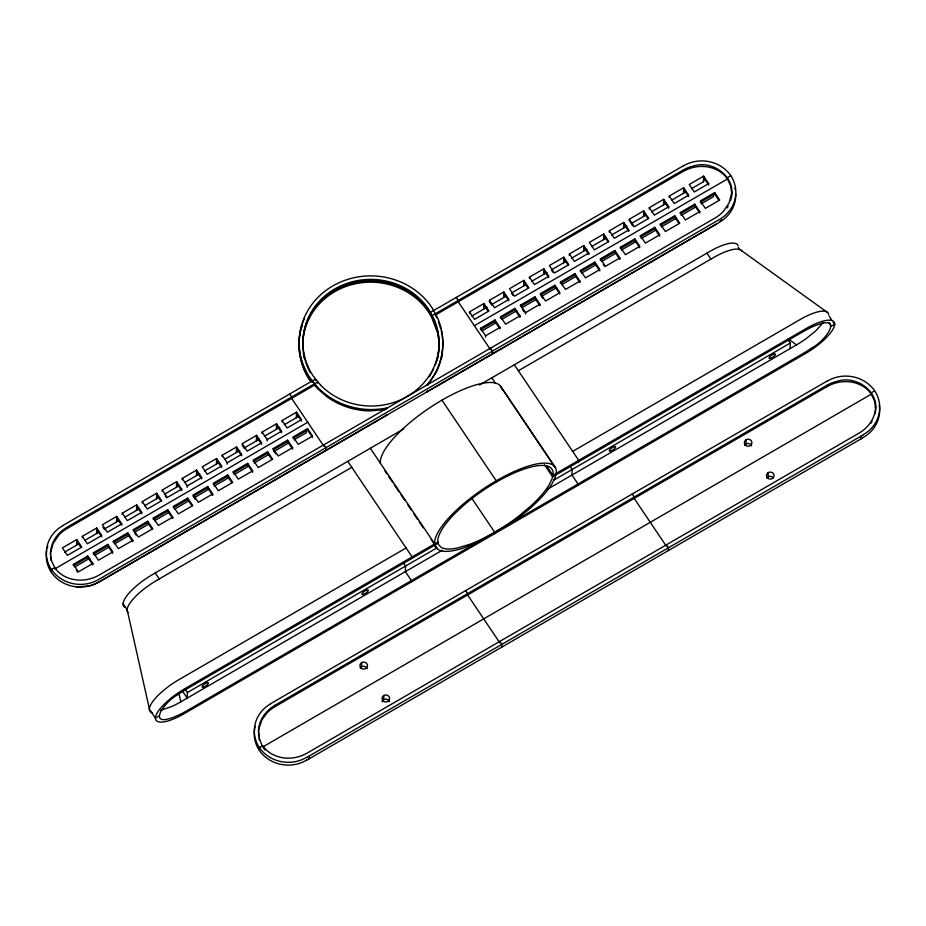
<?xml version="1.0" encoding="UTF-8"?>
<svg xmlns="http://www.w3.org/2000/svg" width="926" height="926" viewBox="0 0 926 926"><rect width="100%" height="100%" fill="white"/><g stroke="black" fill="none" stroke-linecap="round" stroke-linejoin="round"><path stroke-width="1.39" d="M51.439 572.233L51.52 569.455L54.715 567.592C62.111 578.565 76.927 582.234 89.301 579.005A37.086 34.482 1.7 0 0 99.313 574.965L715.046 218.004A37.086 34.482 1.7 0 0 723.356 211.429L729.075 203.002L731.598 193.638M73.42 564.351L73.385 565.74L87.773 557.394L87.82 556.005L73.42 564.351L78.455 571.817L92.843 563.471L87.82 556.005M76.592 545.148L76.754 539.58L62.366 547.914L67.39 555.38L81.777 547.046L76.754 539.58M82.298 537.728L82.345 536.339L96.732 527.994L101.756 535.46L87.368 543.805L82.345 536.339M92.843 563.471L92.797 564.86L87.773 557.394M93.399 552.764L93.364 554.153L107.752 545.819L107.798 544.419L93.399 552.764L98.434 560.23L112.822 551.896L107.798 544.419M96.57 533.561L96.732 527.994M113.377 541.178L113.342 542.578L127.73 534.233L127.765 532.844L113.377 541.178L118.412 548.655L132.8 540.309L127.765 532.844M116.549 521.975L116.711 516.407L102.323 524.753L107.347 532.218L121.734 523.885L116.711 516.407M121.7 525.274L121.734 523.885M122.255 514.567L122.301 513.178L136.689 504.832L141.713 512.298L141.678 513.687L136.643 506.221M132.8 540.309L132.754 541.698L127.73 534.233M133.356 529.603L133.321 530.992L147.709 522.646L147.743 521.257L133.356 529.603L138.391 537.068L152.778 528.723L147.743 521.257M136.527 510.4L136.689 504.832M142.234 502.98L142.28 501.591L156.668 493.245L161.691 500.711L147.303 509.057L142.28 501.591M153.334 518.016L153.299 519.417L167.687 511.071L167.722 509.682L153.334 518.016L158.369 525.482L172.757 517.148L167.722 509.682M156.506 498.813L156.668 493.245M162.212 491.405L162.258 490.004L176.646 481.67L181.67 489.136L181.635 490.525L176.6 483.059M172.757 517.148L172.711 518.537L167.687 511.071M176.472 487.238L176.646 481.67M182.191 479.818L182.237 478.429L196.625 470.084L201.648 477.55L201.602 478.939M187.214 487.284L187.26 485.895L182.237 478.429M191.971 505.885L187.665 499.484L187.7 498.095L173.312 506.441L178.348 513.907L192.735 505.561L187.7 498.095M184.969 688.956L187.388 692.544L187.214 698.111L183.198 692.139M195.259 499.23L193.256 496.243L193.291 494.854L207.679 486.509L212.714 493.986L212.667 495.375L207.644 487.909L207.679 486.509M196.451 475.651L196.625 470.084M216.429 464.065L216.603 458.497L202.204 466.843L207.239 474.309L221.627 465.975L216.603 458.497M221.627 465.975L221.58 467.364L216.557 459.898M222.147 456.657L222.182 455.268L236.581 446.922L241.605 454.388L241.559 455.777L236.535 448.311M227.171 464.123L227.217 462.734L222.182 455.268M231.928 482.724L227.622 476.323L227.657 474.934L213.269 483.279L218.293 490.745L232.692 482.4L227.657 474.934M233.202 473.082L233.248 471.693L247.636 463.347L252.671 470.813L252.624 472.214L247.601 464.736L247.636 463.347M236.408 452.49L236.581 446.922M256.386 440.903L256.56 435.336L242.161 443.681L247.196 451.147L261.583 442.802L256.56 435.336M261.583 442.802L261.537 444.202L256.514 436.736M262.104 433.495L262.139 432.095L276.527 423.761L281.562 431.227L281.516 432.616M267.128 440.961L267.174 439.572L262.139 432.095M271.885 459.562L267.579 453.161L267.614 451.772L253.226 460.106L258.25 467.572L272.638 459.238L267.614 451.772M259.407 750.28L259.488 747.49L262.695 745.638C270.091 756.6 284.895 760.269 297.269 757.051A37.086 34.482 1.7 0 0 307.282 753L858.946 433.183A37.086 34.482 1.7 0 0 867.257 426.608C872.223 421.307 875.51 414.258 875.591 406.931M273.205 448.531L273.158 449.92L287.546 441.575L287.592 440.186L273.205 448.531L278.228 455.997L292.616 447.652L287.592 440.186M276.365 429.328L276.527 423.761M282.083 421.909L282.117 420.52L296.505 412.174L301.54 419.64L287.153 427.986L282.117 420.52M258.748 729.063L261.942 719.815L266.757 713.182A37.086 34.482 1.7 0 1 275.068 706.607L275.103 705.218L826.768 385.401A37.086 34.482 1.7 0 1 836.78 381.35C856.562 374.66 881.17 392.323 874.85 414.015M292.616 447.652L292.581 449.041L287.546 441.575M293.183 436.945L293.137 438.334L307.525 430L307.571 428.599L293.183 436.945L298.207 444.411L312.594 436.077L307.571 428.599M296.343 417.742L296.505 412.174M306.483 429.895L306.402 432.673L293.947 439.896M312.259 380.91L312.224 382.299L310.071 379.394A71.869 66.822 1.7 0 1 302.165 324.424M386.026 409.512L370.4 410.866A53.639 49.877 1.7 0 1 358.026 409.732L354.913 409.188A71.869 66.822 1.7 0 1 326.809 396.675L317.63 388.712L314.47 385.147L314.516 383.758M315.43 380.447L315.465 379.058L62.644 525.621M317.699 383.283L317.745 381.894L67.135 527.172A37.086 34.482 1.7 0 0 58.824 533.746C53.5 539.383 50.247 547.023 50.455 554.824M309.215 758.776L309.296 755.998M325.813 450.545L325.894 447.756L323.892 444.769M361.58 666.789L361.707 662.611M383.7 699.639L383.827 695.461M411.375 581.979L411.422 580.59L405.38 571.631L405.553 566.064L403.134 562.476M412.082 558.32L412.116 556.931L347.771 461.345M430.474 313.752L430.521 312.351L683.342 165.789M432.222 316.889L432.268 315.5L682.867 170.21A37.086 34.482 1.7 0 1 692.88 166.159C713.46 159.052 738.543 178.672 730.452 200.71M469.459 313.277L469.505 311.888L483.893 303.543L488.916 311.009L474.529 319.354L469.505 311.888M480.559 328.313L480.525 329.702L494.912 321.368L494.947 319.968L480.559 328.313L485.594 335.779L485.548 337.18M483.731 309.11L483.893 303.543M489.484 300.302L494.507 307.768L508.895 299.434L503.871 291.968L489.484 300.302L489.437 301.702L491.787 305.186M492.4 353.964L492.482 351.185L490.467 348.199M494.947 319.968L499.982 327.445L499.936 328.834L494.912 321.368M500.538 316.738L500.503 318.127L514.891 309.782L514.925 308.393L500.538 316.738L505.573 324.204L519.961 315.859L514.925 308.393M494.669 533.7L494.715 532.3L471.554 497.91M496.197 482.191A68.084 20.858 -34 0 1 553.123 473.823L552.116 478.673L549.384 484.402A68.084 20.858 -34 0 1 531.952 504.959L519.15 515.828A68.084 20.858 -34 0 1 470.408 544.083L457.814 547.926A68.084 20.858 -34 0 1 441.019 547.231L438.542 544.523L437.79 540.68A68.084 20.858 -34 0 1 496.197 482.191L496.243 480.802L441.945 400.159M503.698 297.535L503.871 291.968M501.753 647.158L501.834 644.369L499.82 641.382L499.785 642.771L467.607 594.978L467.642 593.589L465.639 590.603M519.961 315.859L519.914 317.248L514.891 309.782M520.516 305.152L520.481 306.541L534.869 298.207L534.904 296.806L520.516 305.152L525.54 312.618L525.505 314.007M523.676 285.949L523.85 280.381L509.462 288.727L514.486 296.193L528.873 287.847L523.85 280.381M529.394 278.529L529.429 277.14L543.828 268.795L548.852 276.272L534.464 284.606L529.429 277.14M534.904 296.806L539.939 304.272L539.893 305.673L534.869 298.207M540.495 293.565L540.448 294.966L554.848 286.62L554.882 285.231L540.495 293.565L545.518 301.043L559.917 292.697L554.882 285.231M543.655 274.362L543.828 268.795M560.473 281.99L560.427 283.379L574.826 275.034L574.861 273.645L560.473 281.99L565.497 289.456L579.896 281.11L574.861 273.645M563.633 262.787L563.807 257.22L549.407 265.565L554.442 273.031L568.83 264.686L563.807 257.22M569.351 255.368L569.386 253.979L583.785 245.633L588.809 253.099L588.762 254.5L583.739 247.022M579.896 281.11L579.85 282.499L574.826 275.034M580.452 270.404L580.405 271.793L594.805 263.459L594.839 262.07L580.452 270.404L585.475 277.869L599.863 269.535L594.839 262.07M583.611 251.201L583.785 245.633M577.963 485.409L577.998 484.02L571.967 475.05L572.129 469.482L569.721 465.905M578.657 461.75L578.704 460.349L514.347 364.775M600.43 258.829L600.384 260.218L614.771 251.872L614.818 250.483L600.43 258.829L605.454 266.294L619.841 257.949L614.818 250.483M603.59 239.626L603.752 234.058L589.364 242.392L594.399 249.858L608.787 241.524L603.752 234.058M609.308 232.206L609.343 230.817L623.73 222.471L628.766 229.937L628.719 231.326L623.696 223.861M619.841 257.949L619.807 259.338L614.771 251.872M620.408 247.242L620.362 248.631L634.75 240.297L634.796 238.896L620.408 247.242L625.432 254.708L639.82 246.362L634.796 238.896M623.568 228.039L623.73 222.471M629.286 220.619L629.321 219.231L643.709 210.885L648.744 218.362L634.356 226.696L629.321 219.231M640.387 235.655L640.341 237.056L654.728 228.71L654.775 227.321L640.387 235.655L645.41 243.133L659.798 234.787L654.775 227.321M643.547 216.452L643.709 210.885M649.265 209.044L649.3 207.655L663.687 199.31L668.722 206.776L668.676 208.165L663.653 200.699M660.365 224.08L660.319 225.469L674.707 217.124L674.753 215.735L660.365 224.08L665.389 231.546L679.777 223.201L674.753 215.735M663.525 204.877L663.687 199.31M669.243 197.458L669.278 196.069L683.666 187.723L688.701 195.189L674.302 203.535L669.278 196.069M668.34 550.576L668.422 547.798L666.407 544.812M680.344 212.494L680.297 213.894L694.685 205.549L694.731 204.16L680.344 212.494L685.367 219.96L699.755 211.626L694.731 204.16M683.504 193.291L683.666 187.723M699.755 211.626L699.72 213.015L694.685 205.549M691.49 188.661L703.482 181.716L703.644 176.148L689.257 184.482L694.28 191.96L708.679 183.614L703.644 176.148M708.679 183.614L708.633 185.003L703.61 177.537M713.622 193.858L713.541 196.648L701.086 203.87M718.981 200.363L714.664 193.962L714.71 192.573L700.322 200.919L705.346 208.385L719.733 200.039L714.71 192.573M745.997 443.924L746.125 439.746M768.129 476.774L768.244 472.607M790.133 348.581L790.306 343.014L787.887 339.425M275.068 706.607L826.733 386.79L826.768 385.401M860.879 438.959L860.96 436.169M258.562 729.572L258.667 736.621M50.548 552.926L53.071 543.562L58.789 535.147A37.086 34.482 1.7 0 1 67.1 528.572L314.47 385.147M258.516 730.961C258.667 723.808 261.954 716.979 266.804 711.793A37.086 34.482 1.7 0 1 275.103 705.218M544.592 464.887L552.637 476.832L803.236 331.554A37.086 11.355 -34 0 1 812.38 326.832C844.778 312.34 827.265 339.958 811.755 347.921A37.086 11.355 -34 0 1 802.576 353.825L186.844 710.786A37.086 11.355 -34 0 1 177.699 715.509C145.301 729.989 162.814 702.383 178.324 694.419A37.086 11.355 -34 0 1 187.503 688.516L438.114 543.226M703.482 181.716L704.327 177.642M435.278 364.948L435.729 363.814A68.084 63.304 1.7 0 0 437.5 331.08L434.016 320.523L428.599 310.685A68.084 63.304 1.7 0 0 343.257 286.157A68.084 63.304 1.7 0 0 305.453 361.163M433.669 368.976L429.421 376.65M727.107 207.933L728.125 206.185M871.007 423.113L872.026 421.376M823.087 322.723L815.424 331.207L805.724 338.962A37.086 11.355 -34 0 1 796.545 344.866L547.37 489.31M427.662 385.366L435.833 372.935A53.639 49.877 1.7 0 0 440.163 362.124L440.996 359.288A71.869 66.822 1.7 0 0 442.246 336.115M426.516 385.274L427.708 383.977A71.869 66.822 1.7 0 0 437.558 317.826L431.852 307.432A71.869 66.822 1.7 0 0 332.77 285.96A71.869 66.822 1.7 0 0 310.117 378.005L317.676 387.323A71.869 66.822 1.7 0 0 386.073 408.111L387.844 407.695M427.499 390.934L426.307 392.23L714.837 224.96A37.086 34.482 1.7 0 0 716.666 223.826M514.046 521.095L527.507 510.55A53.639 16.425 -34 0 0 535.934 502.934L537.937 501.001A71.869 22.016 -34 0 0 552.382 483.14L555.264 477.087L556.318 471.959A71.869 22.016 -34 0 0 496.243 480.802A71.869 22.016 -34 0 0 434.583 542.532L435.37 546.595L437.986 549.454A71.869 22.016 -34 0 0 451.865 550.901L453.809 550.542A53.639 16.425 -34 0 0 462.074 548.493L475.374 543.516M64.6 552.093L78.826 543.851M84.579 540.518L99.36 531.941M104.557 528.931L118.783 520.69M124.535 517.345L138.761 509.103M144.514 505.77L158.74 497.517M164.481 494.183L178.718 485.942M184.459 482.608L199.808 473.707M204.438 471.021L218.663 462.78M224.416 459.435L239.765 450.545M244.395 447.86L259.187 439.283M264.373 436.273L279.721 427.384M284.351 424.698L298.485 416.503M471.739 316.067L487.076 307.166M491.706 304.48L506.499 295.915M511.684 292.905L525.922 284.652M531.663 281.319L547.011 272.418M551.641 269.732L565.867 261.491M571.62 258.157L586.968 249.256M591.598 246.571L605.824 238.329M611.577 234.996L626.925 226.094M631.555 223.409L645.781 215.156M651.534 211.822L666.315 203.257M671.512 200.248L685.738 191.995M141.713 512.298L127.325 520.644L122.301 513.178M181.67 489.136L167.282 497.482L162.258 490.004M187.26 485.895L201.648 477.55M227.217 462.734L241.605 454.388M267.174 439.572L281.562 431.227M588.809 253.099L574.421 261.445L569.386 253.979M628.766 229.937L614.378 238.283L609.343 230.817M668.722 206.776L654.323 215.121L649.3 207.655M730.66 175.72L727.466 177.584L727.419 178.973L730.614 185.721L731.644 193.14M54.68 568.981L307.756 422.268M474.344 325.697L727.419 178.973C720.023 168 705.207 164.342 692.845 167.56A37.086 34.482 1.7 0 0 682.832 171.599L435.451 315.014L437.003 318.162M173.278 507.83L187.665 499.484M193.256 496.243L207.644 487.909M213.223 484.668L227.622 476.323M234.405 472.387L247.601 464.736M253.18 461.507L267.579 453.161M700.276 202.308L714.664 193.962M74.74 566.978L89.695 558.309M94.672 555.426L109.615 546.757M114.604 543.875L129.547 535.205M134.525 532.323L149.468 523.653M154.457 520.771L169.4 512.101M174.377 509.219L189.332 500.549M194.31 497.667L209.253 488.997M214.242 486.104L229.185 477.446M234.162 474.552L249.106 465.894M254.094 463L269.038 454.342M274.015 451.448L288.958 442.79M481.879 330.941L495.584 323M501.811 319.389L516.754 310.731M521.732 307.837L536.686 299.179M541.664 296.285L556.607 287.627M561.596 284.733L576.539 276.075M581.516 273.182L596.46 264.523M601.449 261.63L616.392 252.96M621.369 250.078L636.324 241.408M641.301 238.526L656.245 229.856M661.222 226.974L676.177 218.304M681.154 215.422L696.097 206.753M212.714 493.986L198.314 502.32L193.291 494.854M252.671 470.813L238.271 479.159L233.248 471.693M485.594 335.779L499.982 327.445M525.54 312.618L539.939 304.272M98.758 582.176L719.456 222.333M403.794 428.865L152.744 574.409A34.308 10.51 -34 0 0 123.008 603.96A34.308 10.51 -34 0 0 125.195 607.41M479.39 385.031L709.374 251.71A34.308 10.51 -34 0 1 738.126 245.737M156.772 580.382L351.787 467.317M518.375 370.747L713.39 257.683A34.308 10.51 -34 0 1 741.842 251.096M406.086 547.972L179.031 679.603A34.308 10.51 -34 0 0 149.294 709.154A34.308 10.51 -34 0 0 152.258 712.881M572.673 451.39L799.728 319.759A34.308 10.51 -34 0 1 828.724 315.257M437.894 541.988L185.061 688.562A34.308 10.51 -34 0 0 155.325 718.113L149.433 709.073L127.175 609.852L123.146 603.879M187.388 692.544L436.597 548.065M553.505 480.293L790.306 343.014M160.754 710.242L171.669 706.55A37.086 11.355 -34 0 0 180.813 701.827L442.281 550.241M158.67 716.168L155.464 718.032A34.308 10.51 -34 0 0 184.32 713.564L805.018 353.778A34.308 10.51 -34 0 0 834.754 324.227A34.308 10.51 -34 0 0 805.759 328.776L552.938 475.293L546.502 465.732M270.612 703.667L827.242 380.968M874.561 390.911L871.366 392.763L871.32 394.163L874.514 400.912L875.498 406.433M306.819 757.433L863.437 434.734M306.726 760.211L863.356 437.523M385.864 415.079L387.635 414.651L99.105 581.922A37.086 34.482 1.7 0 1 89.093 585.973L76.326 586.887M740.812 250.136L827.149 312.212M788.373 338.985L796.545 344.866M263.435 748.023L264.998 750.002M829.337 316.46L831.594 319.829M833.111 322.063L834.615 324.308L831.409 326.16L829.152 322.804M738.23 247.288L739.839 249.684M683.631 189.112L688.655 196.59M706.885 253.145L710.913 259.118M674.707 217.124L678.955 223.432M643.674 212.286L648.026 218.756M654.728 228.71L659.763 236.176M630.004 221.696L632.875 225.956M634.75 240.297L639.785 247.763M603.717 235.447L608.069 241.917M603.266 264.489L604.701 266.619M594.805 263.459L599.828 270.924M563.76 258.609L568.113 265.079M551.526 270.149L552.961 272.29M543.782 270.195L548.805 277.661M554.848 286.62L559.871 294.086M541.178 296.031L542.613 298.16M523.803 281.77L528.167 288.241M511.569 293.31L513.004 295.452M522.634 309.747L524.07 311.877M503.825 293.357L508.86 300.823M632.215 494.033L634.229 497.019L634.194 498.408L666.361 546.201M483.847 304.932L488.21 311.414M456.286 297.42L458.289 300.406L458.254 301.795L490.433 349.588M501.232 387.253L555.531 467.908M500.156 385.667L554.454 466.322M491.787 377.854L495.653 383.595M370.331 448.265L434.688 543.851M384.603 470.431L387.022 474.008M388.631 476.404L392.647 482.377M394.256 484.761L399.083 491.938M400.692 494.322L404.72 500.295M407.938 505.075L411.156 509.856M413.563 513.444L417.58 519.417M419.189 521.801L423.217 527.774M431.111 539.499L433.368 542.856M434.491 544.569L437.512 549.049M434.34 545.044L435.845 547.278M289.699 393.99L291.713 396.976L291.667 398.365L323.845 446.158M296.47 413.563L301.494 421.041M307.525 430L312.56 437.466M276.492 425.15L280.844 431.62M273.83 450.916L275.844 453.902M242.126 445.07L244.464 448.554M196.578 471.473L200.884 477.874M165.233 495.885L166.564 497.875M156.621 494.646L160.939 501.047M147.709 522.646L152.014 529.047M134.664 532.982L135.995 534.973M155.232 572.962L159.249 578.935M116.664 517.808L121.028 524.278M103.064 527.311L104.626 529.626M96.686 529.383L101.721 536.848M107.752 545.819L112.775 553.285M76.708 540.969L81.071 547.44M76.256 570.011L77.691 572.141M54.715 567.592L51.532 560.843L50.49 553.435M438.426 321.6L440.707 328.58M258.991 738.473L259.454 740.279M178.926 693.435L180.813 701.827M51.023 560.427L50.502 556.711M875.267 405.958L875.452 407.822M380.389 463.197L380.285 461.889A71.869 22.016 -34 0 1 439.283 401.722A71.869 22.016 -34 0 1 501.857 389.14M258.47 731.471L259.5 738.89L262.648 747.027L871.32 394.163C863.923 383.19 849.107 379.521 836.745 382.739A37.086 34.482 1.7 0 0 826.733 386.79M863.368 434.618A34.308 31.901 1.7 0 0 874.711 390.83A34.308 31.901 1.7 0 0 827.323 381.084M879.237 405.264A34.308 31.901 1.7 0 1 863.287 437.408M306.738 757.318A34.308 31.901 1.7 0 1 259.349 747.571A34.308 31.901 1.7 0 1 270.693 703.783M306.656 760.107A34.308 31.901 1.7 0 1 259.268 750.361A34.308 31.901 1.7 0 1 255.171 726.308M744.666 445.244A3.785 3.519 1.7 0 1 751.623 445.892M766.786 478.105A3.785 3.519 1.7 0 1 773.337 477.909M360.249 668.109A3.785 3.519 1.7 0 1 367.205 668.746M382.021 701.827A3.785 3.519 1.7 0 1 389.325 701.607M127.024 609.933A34.308 10.51 -34 0 1 156.76 580.428M128.008 612.561A34.308 10.51 -34 0 1 127.024 609.933M310.337 372.727A68.084 63.304 1.7 0 1 305.869 362.483M302.547 323.313A71.869 66.822 1.7 0 1 304.249 318.938M441.204 330.362A71.869 66.822 1.7 0 1 442.084 334.957M442.501 351.475A71.869 66.822 1.7 0 1 442.246 353.79M441.899 356.105A71.869 66.822 1.7 0 1 441.47 358.397M310.036 380.783A71.869 66.822 1.7 0 1 299.549 337.203M299.711 336.057A71.869 66.822 1.7 0 1 300.325 332.608M300.834 330.327A71.869 66.822 1.7 0 1 302.501 324.702M437.269 359.878A68.084 63.304 1.7 0 0 437.466 332.48L431.493 316.889A68.084 63.304 1.7 0 0 353.709 284.166A68.084 63.304 1.7 0 0 302.86 347.574M304.33 358.524A68.084 63.304 1.7 0 1 303.334 353.072M683.423 165.893A34.308 31.901 1.7 0 1 730.799 175.639A34.308 31.901 1.7 0 1 719.467 219.439L98.839 579.387A34.308 31.901 1.7 0 1 51.381 569.536A34.308 31.901 1.7 0 1 62.713 525.736M735.742 194.217A34.308 31.901 1.7 0 1 719.386 222.217M734.908 188.036A34.308 31.901 1.7 0 1 735.337 190.073M721.667 219.867A37.086 34.482 1.7 0 1 720.092 221.279M46.751 550.299A34.308 31.901 1.7 0 0 51.289 572.314A34.308 31.901 1.7 0 0 98.677 582.06M47.191 548.261A34.308 31.901 1.7 0 1 47.782 546.247M320.477 384.973L313.312 376.141A68.084 63.304 1.7 0 1 334.784 288.947A68.084 63.304 1.7 0 1 428.645 309.284L434.051 319.134A68.084 63.304 1.7 0 1 407.185 396.478A68.084 63.304 1.7 0 1 320.477 384.973M745.557 445.302A3.785 3.519 1.7 0 0 751.819 443.531A3.785 3.519 1.7 0 0 747.027 439.364A3.785 3.519 1.7 0 0 745.557 445.302M767.689 478.152A3.785 3.519 1.7 0 0 773.951 476.392A3.785 3.519 1.7 0 0 769.147 472.225A3.785 3.519 1.7 0 0 767.689 478.152M383.26 701.017A3.785 3.519 1.7 0 0 389.522 699.257A3.785 3.519 1.7 0 0 384.718 695.09A3.785 3.519 1.7 0 0 383.26 701.017M361.14 668.167A3.785 3.519 1.7 0 0 367.402 666.396A3.785 3.519 1.7 0 0 362.598 662.229A3.785 3.519 1.7 0 0 361.14 668.167M770.606 358.362A3.785 1.157 -34 0 0 775.444 354.38A3.785 1.157 -34 0 0 770.675 355.954A3.785 1.157 -34 0 0 770.606 358.362M203.639 687.057A3.785 1.157 -34 0 0 208.477 683.064A3.785 1.157 -34 0 0 203.708 684.638A3.785 1.157 -34 0 0 203.639 687.057M363.467 594.388A3.785 1.157 -34 0 0 368.305 590.394A3.785 1.157 -34 0 0 363.536 591.969A3.785 1.157 -34 0 0 363.467 594.388M610.778 451.008A3.785 1.157 -34 0 0 615.616 447.015A3.785 1.157 -34 0 0 610.847 448.601A3.785 1.157 -34 0 0 610.778 451.008"/></g></svg>
